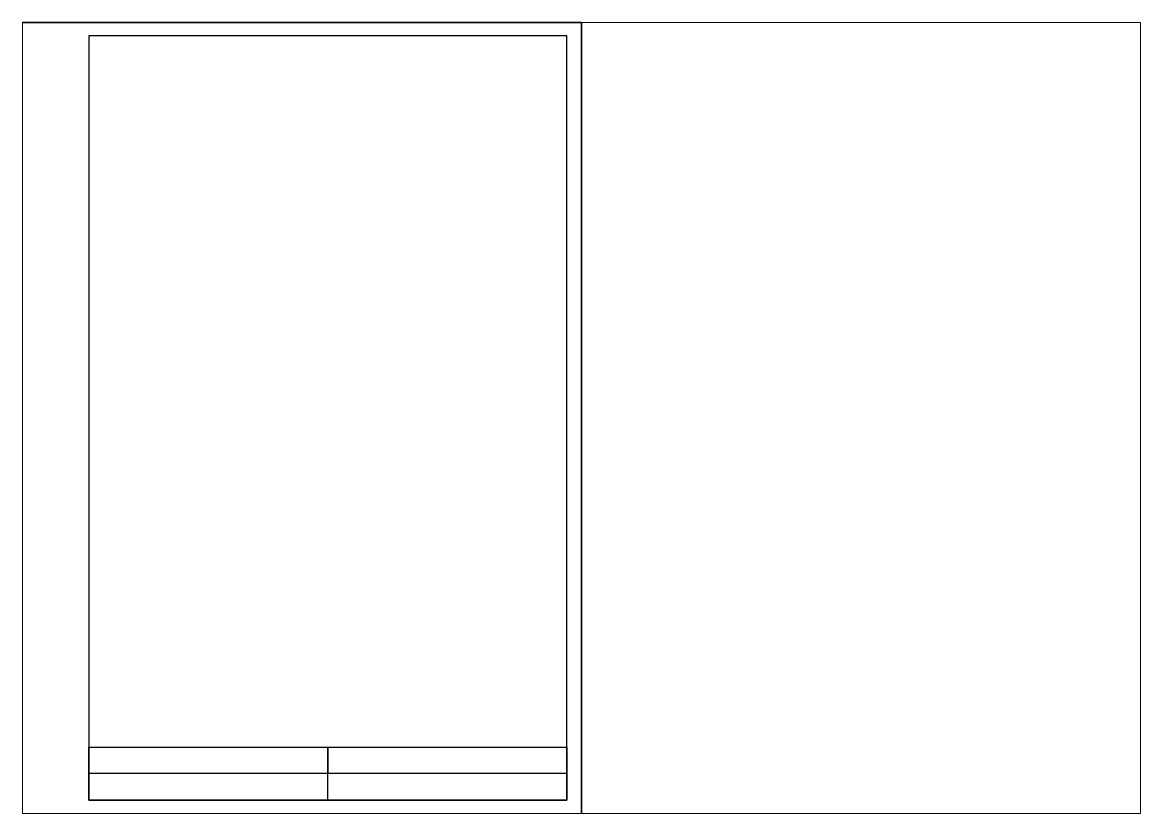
# Paper-space layout '3.7 Pres_rotirani' of a CAD drawing. Header units: millimetres. Extents: x 0 to 4200, y 0 to 2970.
# The model-space entities are those that its viewports show. They can reach past a viewport. Long polylines and large blocks are cut down to what shows.
import ezdxf

# ---------------------------------------------------------------- set-up
doc = ezdxf.new("R2010")
doc.units = ezdxf.units.MM
doc.header["$LTSCALE"] = 30
for name, color, linetype in [('OKVIR', 7, 'Continuous'), ('OKVIR_unut-iRC', 7, 'Continuous'), ('OKVIR_unutarnji', 8, 'Continuous')]:
    doc.layers.add(name, color=color, linetype=linetype)
doc.layers.add('Vport', color=6, linetype='Continuous', plot=False)

# ---------------------------------------------------------------- blocks, each defined once
blk = doc.blocks.new('okvir 42x29.7')
for p, q in [((0, 2970), (2100, 2970)), ((2100, 2970), (2100, 0))]:
    blk.add_line(p, q)
at = {"color": 253}
for p, q in [((1147.5, 50), (1147.5, 250)), ((1147.5, 250), (1147.5, 150)), ((2045, 150), (250, 150))]:
    blk.add_line(p, q, dxfattribs=at)
at = {"color": 0}
blk.add_lwpolyline([(0, 0), (2100, 0), (2100, 2970), (0, 2970)], close=True, dxfattribs=at)
blk.add_lwpolyline([(250, 50), (250, 250), (2045, 250), (2045, 50), (250, 50)])
at = {"layer": 'OKVIR_unut-iRC', "color": 0}
blk.add_line((250, 50), (250, 110), dxfattribs=at)
at = {"layer": 'OKVIR_unutarnji'}
blk.add_lwpolyline([(250, 50), (2045, 50), (2045, 2920), (250, 2920)], close=True, dxfattribs=at)

msp = doc.modelspace()

# ---------------------------------------------------------------- block references
at = {"layer": 'OKVIR', "rotation": 90}
msp.add_blockref('okvir 42x29.7', (8000, 7600), dxfattribs=at)

psp = doc.layouts.new('3.7 Pres_rotirani')

# ---------------------------------------------------------------- viewports
at = {"layer": 'Vport', "view_twist_angle": 270}
psp.add_viewport(center=(2100, 1485), size=(4200, 2970), view_center_point=(9700, -6515), view_height=2970, dxfattribs=at)

doc.saveas('drawing.dxf')
